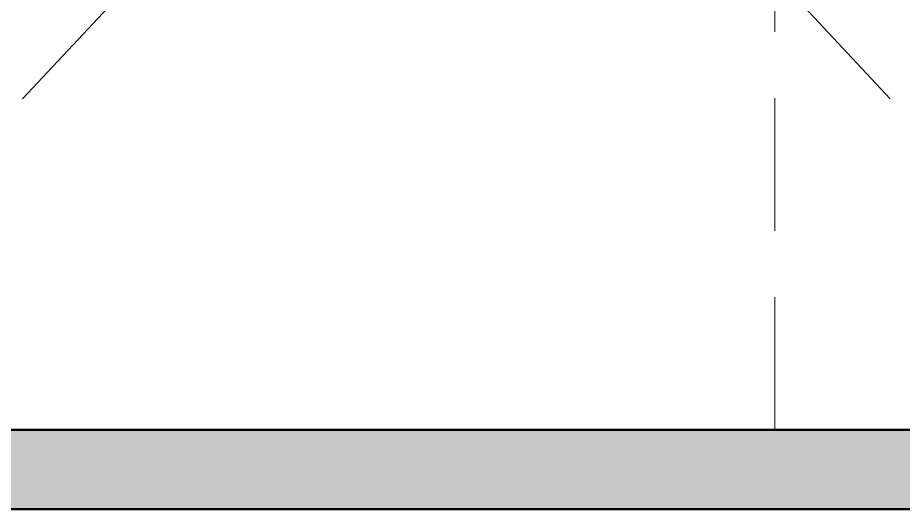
# Model space of a CAD drawing. Header units: millimetres. Extents: x 2999.9 to 3041.9, y 869.6 to 906.3.
# Drawn here: x 3004.542 to 3006.212, y 894.688 to 895.615 of the extents above; entities that cross this region are included whole.
import ezdxf

# ---------------------------------------------------------------- set-up
doc = ezdxf.new("R2010")
doc.units = ezdxf.units.MM
doc.linetypes.add('HIDDEN', pattern=[0.375, 0.25, -0.125])
doc.layers.add('mori', color=166, linetype='Continuous', lineweight=30)

msp = doc.modelspace()

# ---------------------------------------------------------------- linework, layer by layer
at = {"color": 253, "linetype": 'HIDDEN', "lineweight": 0}
for p, q in [((3006.7692, 897.8375), (3003.9692, 894.8382)), ((3003.9692, 897.8375), (3006.7692, 894.8382)), ((3005.9692, 894.8382), (3005.9692, 897.8375))]:
    msp.add_line(p, q, dxfattribs=at)
at = {"linetype": 'Continuous'}
for points in [[(3003.8192, 894.6882), (3003.8192, 894.8382), (3024.4192, 894.6882)], [(3024.4192, 894.6882), (3003.8192, 894.8382), (3024.4192, 894.8382)]]:
    msp.add_solid(points, dxfattribs=at)
at = {"layer": 'mori', "color": 152, "lineweight": 50}
for p, q in [((3003.8192, 894.8382), (3024.4192, 894.8382)), ((3038.7192, 894.6882), (3003.8192, 894.6882))]:
    msp.add_line(p, q, dxfattribs=at)

doc.saveas('drawing.dxf')
